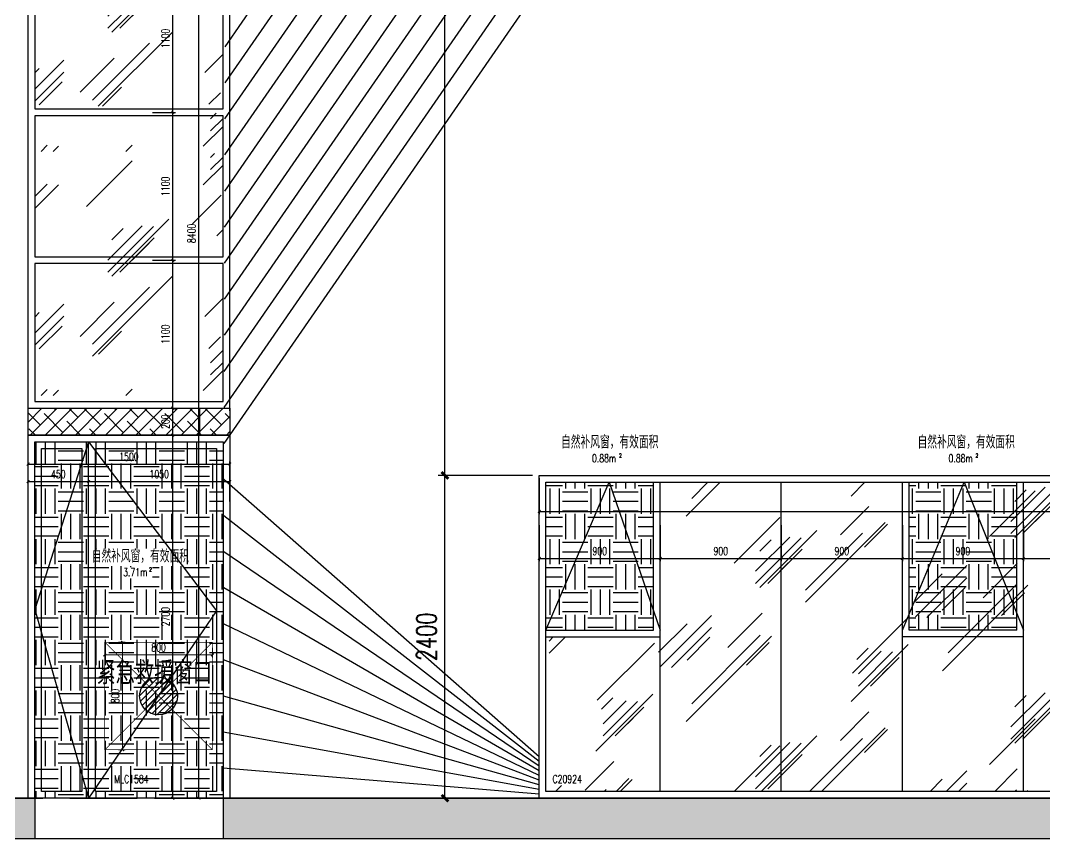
# Model space of a CAD drawing. Extents: x -4210259 to 293730, y -7499 to 868879.
# Drawn here: x -186656 to -179042, y 516937 to 523021 of the extents above; entities that cross this region are included whole.
import ezdxf

# ---------------------------------------------------------------- set-up
doc = ezdxf.new("R2010")
doc.units = 0
doc.header["$LTSCALE"] = 1000
doc.header["$MEASUREMENT"] = 0
for name, pattern in [('__DASH', [0.35, 0.25, -0.1]), ('DASH', [0.35, 0.25, -0.1]), ('DOTE', [2.4200000000000004, 2, -0.2, 0.02, -0.2])]:
    doc.linetypes.add(name, pattern=pattern)
doc.layers.get('Defpoints').update_dxf_attribs({"color": 210})
for name, color, linetype in [('A-AXIS-DOTE', 14, 'DOTE'), ('A-AXIS-DP', 126, 'Continuous'), ('A-HATCH-2', 251, 'Continuous'), ('A-LIN-V', 9, 'Continuous'), ('A-WINDOW', 140, 'Continuous'), ('A-彩色打印层', 22, 'Continuous'), ('A-门窗表显示尺寸', 160, 'Continuous'), ('AS-WALL', 40, 'Continuous'), ('AXIS', 3, 'Continuous'), ('PUB_DIM', 3, 'Continuous'), ('SPACE', 7, 'Continuous'), ('SPACE_HATCH', 8, 'Continuous'), ('参考线', 8, 'Continuous')]:
    doc.layers.add(name, color=color, linetype=linetype)
doc.layers.add('A-WALL-HATCH', color=8, linetype='Continuous', lineweight=13)
doc.styles.add('_TCH_DIM_T3', font='SIMPLEX', dxfattribs={"width": 0.7058823529411765, "bigfont": 'GBCBIG'})
doc.styles.add('_TCH_SPACE', font='SIMPLEX', dxfattribs={"height": 5, "bigfont": 'GBCBIG'})
doc.styles.add('A-DIM_T3', font='SIMPLEX', dxfattribs={"width": 0.7058823529411765, "bigfont": 'GBCBIG'})
doc.styles.add('A-STANDARD', font='SIMPLEX', dxfattribs={"bigfont": 'GBCBIG'})
doc.styles.add('STYLE1', font='')
doc.styles.get('STYLE1').set_extended_font_data('SimSun')
doc.dimstyles.new('_TCH_ARCH&&20', dxfattribs={"dimtxt": 59.5, "dimasz": 20, "dimexe": 20, "dimexo": 20, "dimgap": 25.25, "dimtad": 1, "dimdec": 0, "dimzin": 0, "dimdsep": 46, "dimtxsty": '_TCH_DIM_T3', "dimblk": 'ARCHTICK', "dimcen": 0.09, "dimclrt": 7, "dimazin": 2, "dimtfac": 1, "dimtdec": 0, "dimtix": 1, "dimtmove": 2, "dimatfit": 3, "dimfxl": 0, "dimtolj": 1, "dimtzin": 0, "dimarcsym": 0})
doc.dimstyles.new('_TCH_ARCH&&50', dxfattribs={"dimtxt": 148.75, "dimasz": 50, "dimexe": 50, "dimexo": 50, "dimgap": 63.12500000000001, "dimtad": 1, "dimdec": 0, "dimzin": 0, "dimdsep": 46, "dimtxsty": '_TCH_DIM_T3', "dimblk": 'ARCHTICK', "dimcen": 0.09, "dimclrt": 7, "dimazin": 2, "dimtfac": 1, "dimtdec": 0, "dimtix": 1, "dimtmove": 2, "dimatfit": 3, "dimfxl": 0, "dimtolj": 1, "dimtzin": 0, "dimarcsym": 0})
doc.dimstyles.new('A-DIM&&20', dxfattribs={"dimtxt": 59.5, "dimasz": 20, "dimexe": 20, "dimexo": 20, "dimgap": 25.25, "dimtad": 1, "dimdec": 0, "dimzin": 0, "dimdsep": 46, "dimtxsty": 'A-DIM_T3', "dimblk": 'ARCHTICK', "dimcen": 0.09, "dimclrt": 7, "dimazin": 2, "dimtfac": 1, "dimtdec": 0, "dimtix": 1, "dimtmove": 2, "dimatfit": 3, "dimfxl": 0, "dimtolj": 1, "dimtzin": 0, "dimarcsym": 0})
pattern_1 = [(0, (0, 0), (187.5, 187.5), [187.5, -187.5]), (0, (0, 70.3125), (187.5, 187.5), [187.5, -187.5]), (0, (0, 140.625), (187.5, 187.5), [187.5, -187.5]), (90, (23.4375, 164.0625), (-187.5, 187.5), [187.5, -187.5]), (90, (93.75, 164.0625), (-187.5, 187.5), [187.5, -187.5]), (90, (164.0625, 164.0625), (-187.5, 187.5), [187.5, -187.5])]

# ---------------------------------------------------------------- blocks, each defined once
blk = doc.blocks.new('_ArchTick')
at = {"color": 0, "linetype": 'ByBlock', "const_width": 0.4}
blk.add_lwpolyline([(-0.5, -0.5), (0.5, 0.5)], dxfattribs=at)
blk = doc.blocks.new('*D1228')
at = {"layer": 'A-门窗表显示尺寸', "color": 0, "lineweight": -2}
for p, q in [((-1802664.319735164, 520137.4520265377), (-1802494.319735164, 520137.4520265377)), ((-1802514.319735164, 519937.4520265377), (-1802514.319735164, 520137.4520265377)), ((-1802664.319735164, 519937.4520265377), (-1802494.319735164, 519937.4520265377))]:
    blk.add_line(p, q, dxfattribs=at)
at = {"layer": 'Defpoints', "color": 0}
for p in [(-1802684.319735164, 520137.4520265377), (-1802514.319735164, 520137.4520265377), (-1802684.319735164, 519937.4520265377)]:
    blk.add_point(p, dxfattribs=at)
at = {"layer": 'A-门窗表显示尺寸', "color": 0, "lineweight": -2, "xscale": 20, "yscale": 20, "zscale": 20}
for p, rotation in [((-1802514.319735164, 520137.4520265377), 90), ((-1802514.319735164, 519937.4520265377), 270)]:
    blk.add_blockref('_ArchTick', p, dxfattribs=dict(at, rotation=rotation))
at = {"layer": 'A-门窗表显示尺寸', "color": 7, "insert": (-1802569.319735163, 520037.4520265381), "char_height": 59.5, "attachment_point": 5, "rotation": 90, "style": '_TCH_DIM_T3'}
blk.add_mtext('\\A1;200', dxfattribs=at)
blk = doc.blocks.new('*D1229')
at = {"layer": 'A-门窗表显示尺寸', "color": 0, "lineweight": -2}
for p, q in [((-1802664.319735164, 521237.4520265376), (-1802494.319735164, 521237.4520265376)), ((-1802514.319735164, 520137.4520265377), (-1802514.319735164, 521237.4520265376)), ((-1802664.319735164, 520137.4520265377), (-1802494.319735164, 520137.4520265377))]:
    blk.add_line(p, q, dxfattribs=at)
at = {"layer": 'Defpoints', "color": 0}
for p in [(-1802684.319735164, 521237.4520265376), (-1802514.319735164, 521237.4520265376), (-1802684.319735164, 520137.4520265377)]:
    blk.add_point(p, dxfattribs=at)
at = {"layer": 'A-门窗表显示尺寸', "color": 0, "lineweight": -2, "xscale": 20, "yscale": 20, "zscale": 20}
for p, rotation in [((-1802514.319735164, 521237.4520265376), 90), ((-1802514.319735164, 520137.4520265377), 270)]:
    blk.add_blockref('_ArchTick', p, dxfattribs=dict(at, rotation=rotation))
at = {"layer": 'A-门窗表显示尺寸', "color": 7, "insert": (-1802569.319735163, 520687.4520265381), "char_height": 59.5, "attachment_point": 5, "rotation": 90, "style": '_TCH_DIM_T3'}
blk.add_mtext('\\A1;1100', dxfattribs=at)
blk = doc.blocks.new('*D1230')
at = {"layer": 'A-门窗表显示尺寸', "color": 0, "lineweight": -2}
for p, q in [((-1802664.319735164, 522337.4520265376), (-1802494.319735164, 522337.4520265376)), ((-1802514.319735164, 521237.4520265376), (-1802514.319735164, 522337.4520265376)), ((-1802664.319735164, 521237.4520265376), (-1802494.319735164, 521237.4520265376))]:
    blk.add_line(p, q, dxfattribs=at)
at = {"layer": 'Defpoints', "color": 0}
for p in [(-1802684.319735164, 522337.4520265376), (-1802514.319735164, 522337.4520265376), (-1802684.319735164, 521237.4520265376)]:
    blk.add_point(p, dxfattribs=at)
at = {"layer": 'A-门窗表显示尺寸', "color": 0, "lineweight": -2, "xscale": 20, "yscale": 20, "zscale": 20}
for p, rotation in [((-1802514.319735164, 522337.4520265376), 90), ((-1802514.319735164, 521237.4520265376), 270)]:
    blk.add_blockref('_ArchTick', p, dxfattribs=dict(at, rotation=rotation))
at = {"layer": 'A-门窗表显示尺寸', "color": 7, "insert": (-1802569.319735163, 521787.452026538), "char_height": 59.5, "attachment_point": 5, "rotation": 90, "style": '_TCH_DIM_T3'}
blk.add_mtext('\\A1;1100', dxfattribs=at)
blk = doc.blocks.new('*D1231')
at = {"layer": 'A-门窗表显示尺寸', "color": 0, "lineweight": -2}
for p, q in [((-1802664.319735164, 523437.4520265376), (-1802494.319735164, 523437.4520265376)), ((-1802514.319735164, 522337.4520265376), (-1802514.319735164, 523437.4520265376)), ((-1802664.319735164, 522337.4520265376), (-1802494.319735164, 522337.4520265376))]:
    blk.add_line(p, q, dxfattribs=at)
at = {"layer": 'Defpoints', "color": 0}
for p in [(-1802684.319735164, 523437.4520265376), (-1802514.319735164, 523437.4520265376), (-1802684.319735164, 522337.4520265376)]:
    blk.add_point(p, dxfattribs=at)
at = {"layer": 'A-门窗表显示尺寸', "color": 0, "lineweight": -2, "xscale": 20, "yscale": 20, "zscale": 20}
for p, rotation in [((-1802514.319735164, 523437.4520265376), 90), ((-1802514.319735164, 522337.4520265376), 270)]:
    blk.add_blockref('_ArchTick', p, dxfattribs=dict(at, rotation=rotation))
at = {"layer": 'A-门窗表显示尺寸', "color": 7, "insert": (-1802569.319735163, 522887.452026538), "char_height": 59.5, "attachment_point": 5, "rotation": 90, "style": '_TCH_DIM_T3'}
blk.add_mtext('\\A1;1100', dxfattribs=at)
blk = doc.blocks.new('*D1234')
at = {"layer": 'A-门窗表显示尺寸', "color": 0, "lineweight": -2}
for p, q in [((-1802644.319735164, 525637.4520265376), (-1802300.000000076, 525637.4520265376)), ((-1802320.000000076, 517237.4520265394), (-1802320.000000076, 525637.4520265376)), ((-1802644.319735164, 517237.4520265394), (-1802300.000000076, 517237.4520265394))]:
    blk.add_line(p, q, dxfattribs=at)
at = {"layer": 'Defpoints', "color": 0}
for p in [(-1802664.319735164, 525637.4520265376), (-1802320.000000076, 525637.4520265376), (-1802664.319735164, 517237.4520265394)]:
    blk.add_point(p, dxfattribs=at)
at = {"layer": 'A-门窗表显示尺寸', "color": 0, "lineweight": -2, "xscale": 20, "yscale": 20, "zscale": 20}
for p, rotation in [((-1802320.000000076, 525637.4520265376), 90), ((-1802320.000000076, 517237.4520265394), 270)]:
    blk.add_blockref('_ArchTick', p, dxfattribs=dict(at, rotation=rotation))
at = {"layer": 'A-门窗表显示尺寸', "color": 7, "insert": (-1802375.000000076, 521437.4520265389), "char_height": 59.5, "attachment_point": 5, "rotation": 90, "style": '_TCH_DIM_T3'}
blk.add_mtext('\\A1;8400', dxfattribs=at)
blk = doc.blocks.new('*D1453')
at = {"layer": 'Defpoints', "color": 0}
for p in [(-1646821.070931956, 507410), (-1646021.070931957, 507410), (-1646021.070931957, 507336.7004206729)]:
    blk.add_point(p, dxfattribs=at)
at = {"layer": 'PUB_DIM', "color": 0, "lineweight": -2}
for p, q in [((-1646821.070931956, 507390), (-1646821.070931956, 507316.7004206729)), ((-1646021.070931957, 507390), (-1646021.070931957, 507316.7004206729)), ((-1646821.070931956, 507336.7004206729), (-1646021.070931957, 507336.7004206729))]:
    blk.add_line(p, q, dxfattribs=at)
at = {"layer": 'PUB_DIM', "color": 0, "lineweight": -2, "xscale": 20, "yscale": 20, "zscale": 20, "rotation": 180}
blk.add_blockref('_ArchTick', (-1646821.070931956, 507336.7004206729), dxfattribs=at)
at = {"layer": 'PUB_DIM', "color": 0, "lineweight": -2, "xscale": 20, "yscale": 20, "zscale": 20}
blk.add_blockref('_ArchTick', (-1646021.070931957, 507336.7004206729), dxfattribs=at)
at = {"layer": 'PUB_DIM', "color": 7, "insert": (-1646421.070931957, 507391.7004206729), "char_height": 59.5, "attachment_point": 5, "style": '_TCH_DIM_T3'}
blk.add_mtext('\\A1;800', dxfattribs=at)
blk = doc.blocks.new('*D1454')
at = {"layer": 'Defpoints', "color": 0}
for p in [(-1646739.854972556, 507431.0709319565), (-1646688.444212607, 507431.0709319565), (-1646739.854972556, 506631.0709319569)]:
    blk.add_point(p, dxfattribs=at)
at = {"layer": 'PUB_DIM', "color": 0, "lineweight": -2}
for p, q in [((-1646719.854972556, 507431.0709319565), (-1646668.444212607, 507431.0709319565)), ((-1646688.444212607, 506631.0709319569), (-1646688.444212607, 507431.0709319565)), ((-1646719.854972556, 506631.0709319569), (-1646668.444212607, 506631.0709319569))]:
    blk.add_line(p, q, dxfattribs=at)
at = {"layer": 'PUB_DIM', "color": 0, "lineweight": -2, "xscale": 20, "yscale": 20, "zscale": 20}
for p, rotation in [((-1646688.444212607, 507431.0709319565), 90), ((-1646688.444212607, 506631.0709319569), 270)]:
    blk.add_blockref('_ArchTick', p, dxfattribs=dict(at, rotation=rotation))
at = {"layer": 'PUB_DIM', "color": 7, "insert": (-1646743.444212607, 507031.070931957), "char_height": 59.5, "attachment_point": 5, "rotation": 90, "style": '_TCH_DIM_T3'}
blk.add_mtext('\\A1;800', dxfattribs=at)
blk = doc.blocks.new('*D1224')
at = {"layer": 'A-门窗表显示尺寸', "color": 0, "lineweight": -2}
for p, q in [((-1821600.399681433, 519937.4520265376), (-1821444.319745147, 519937.4520265376)), ((-1821464.319745147, 517237.4520265393), (-1821464.319745147, 519937.4520265376)), ((-1821600.399681433, 517237.4520265393), (-1821444.319745147, 517237.4520265393))]:
    blk.add_line(p, q, dxfattribs=at)
at = {"layer": 'Defpoints', "color": 0}
for p in [(-1821620.399681433, 519937.4520265376), (-1821464.319745147, 519937.4520265376), (-1821620.399681433, 517237.4520265393)]:
    blk.add_point(p, dxfattribs=at)
at = {"layer": 'A-门窗表显示尺寸', "color": 0, "lineweight": -2, "xscale": 20, "yscale": 20, "zscale": 20}
for p, rotation in [((-1821464.319745147, 519937.4520265376), 90), ((-1821464.319745147, 517237.4520265393), 270)]:
    blk.add_blockref('_ArchTick', p, dxfattribs=dict(at, rotation=rotation))
at = {"layer": 'A-门窗表显示尺寸', "color": 7, "insert": (-1821519.319745146, 518587.4520265389), "char_height": 59.5, "attachment_point": 5, "rotation": 90, "style": 'A-DIM_T3'}
blk.add_mtext('\\A1;2700', dxfattribs=at)
blk = doc.blocks.new('*D1225')
at = {"layer": 'A-门窗表显示尺寸', "color": 0, "lineweight": -2}
for p, q in [((-1822540.399661427, 519442.5479734627), (-1822540.399661427, 519612.0383787705)), ((-1822090.399681424, 519442.5479734627), (-1822090.399681424, 519612.0383787705)), ((-1822540.399661427, 519592.0383787705), (-1822090.399681424, 519592.0383787705))]:
    blk.add_line(p, q, dxfattribs=at)
at = {"layer": 'Defpoints', "color": 0}
for p in [(-1822090.399681424, 519592.0383787705), (-1822540.399661427, 519422.5479734627), (-1822090.399681424, 519422.5479734627)]:
    blk.add_point(p, dxfattribs=at)
at = {"layer": 'A-门窗表显示尺寸', "color": 0, "lineweight": -2, "xscale": 20, "yscale": 20, "zscale": 20, "rotation": 180}
blk.add_blockref('_ArchTick', (-1822540.399661427, 519592.0383787705), dxfattribs=at)
at = {"layer": 'A-门窗表显示尺寸', "color": 0, "lineweight": -2, "xscale": 20, "yscale": 20, "zscale": 20}
blk.add_blockref('_ArchTick', (-1822090.399681424, 519592.0383787705), dxfattribs=at)
at = {"layer": 'A-门窗表显示尺寸', "color": 7, "insert": (-1822315.399671426, 519647.0383787705), "char_height": 59.5, "attachment_point": 5, "style": 'A-DIM_T3'}
blk.add_mtext('\\A1;450', dxfattribs=at)
blk = doc.blocks.new('*D1226')
at = {"layer": 'A-门窗表显示尺寸', "color": 0, "lineweight": -2}
for p, q in [((-1822090.399681424, 519442.5479734627), (-1822090.399681424, 519612.0383787705)), ((-1821040.39968142, 519442.5479734626), (-1821040.39968142, 519612.0383787705)), ((-1822090.399681424, 519592.0383787705), (-1821040.39968142, 519592.0383787705))]:
    blk.add_line(p, q, dxfattribs=at)
at = {"layer": 'Defpoints', "color": 0}
for p in [(-1821040.39968142, 519592.0383787705), (-1822090.399681424, 519422.5479734627), (-1821040.39968142, 519422.5479734626)]:
    blk.add_point(p, dxfattribs=at)
at = {"layer": 'A-门窗表显示尺寸', "color": 0, "lineweight": -2, "xscale": 20, "yscale": 20, "zscale": 20, "rotation": 180}
blk.add_blockref('_ArchTick', (-1822090.399681424, 519592.0383787705), dxfattribs=at)
at = {"layer": 'A-门窗表显示尺寸', "color": 0, "lineweight": -2, "xscale": 20, "yscale": 20, "zscale": 20}
blk.add_blockref('_ArchTick', (-1821040.39968142, 519592.0383787705), dxfattribs=at)
at = {"layer": 'A-门窗表显示尺寸', "color": 7, "insert": (-1821565.399681422, 519647.0383787705), "char_height": 59.5, "attachment_point": 5, "style": 'A-DIM_T3'}
blk.add_mtext('\\A1;1050', dxfattribs=at)
blk = doc.blocks.new('*D1227')
at = {"layer": 'A-门窗表显示尺寸', "color": 0, "lineweight": -2}
for p, q in [((-1822540.399661427, 519572.5479734627), (-1822540.399661427, 519742.0383787705)), ((-1822540.399661427, 519722.0383787705), (-1821040.39968142, 519722.0383787705)), ((-1821040.39968142, 519572.5479734626), (-1821040.39968142, 519742.0383787705))]:
    blk.add_line(p, q, dxfattribs=at)
at = {"layer": 'Defpoints', "color": 0}
for p in [(-1821040.39968142, 519722.0383787705), (-1822540.399661427, 519552.5479734627), (-1821040.39968142, 519552.5479734626)]:
    blk.add_point(p, dxfattribs=at)
at = {"layer": 'A-门窗表显示尺寸', "color": 0, "lineweight": -2, "xscale": 20, "yscale": 20, "zscale": 20, "rotation": 180}
blk.add_blockref('_ArchTick', (-1822540.399661427, 519722.0383787705), dxfattribs=at)
at = {"layer": 'A-门窗表显示尺寸', "color": 0, "lineweight": -2, "xscale": 20, "yscale": 20, "zscale": 20}
blk.add_blockref('_ArchTick', (-1821040.39968142, 519722.0383787705), dxfattribs=at)
at = {"layer": 'A-门窗表显示尺寸', "color": 7, "insert": (-1821790.399671423, 519777.0383787705), "char_height": 59.5, "attachment_point": 5, "style": 'A-DIM_T3'}
blk.add_mtext('\\A1;1500', dxfattribs=at)
blk = doc.blocks.new('*D1271')
at = {"layer": 'A-门窗表显示尺寸', "color": 0, "lineweight": -2}
for p, q in [((161899.3323832995, 519617.4520265404), (161899.3323832995, 519350.0000000253)), ((182799.3323832988, 519617.4520265404), (182799.3323832988, 519350.0000000253)), ((161899.3323832995, 519370.0000000253), (182799.3323832988, 519370.0000000253))]:
    blk.add_line(p, q, dxfattribs=at)
at = {"layer": 'Defpoints', "color": 0}
for p in [(161899.3323832995, 519637.4520265404), (182799.3323832988, 519637.4520265404), (182799.3323832988, 519370.0000000253)]:
    blk.add_point(p, dxfattribs=at)
at = {"layer": 'A-门窗表显示尺寸', "color": 0, "lineweight": -2, "xscale": 20, "yscale": 20, "zscale": 20, "rotation": 180}
blk.add_blockref('_ArchTick', (161899.3323832995, 519370.0000000253), dxfattribs=at)
at = {"layer": 'A-门窗表显示尺寸', "color": 0, "lineweight": -2, "xscale": 20, "yscale": 20, "zscale": 20}
blk.add_blockref('_ArchTick', (182799.3323832988, 519370.0000000253), dxfattribs=at)
at = {"layer": 'A-门窗表显示尺寸', "color": 7, "insert": (172349.3323832991, 519425.0000000253), "char_height": 59.5, "attachment_point": 5, "style": 'A-DIM_T3'}
blk.add_mtext('\\A1;20900', dxfattribs=at)
blk = doc.blocks.new('*D1292')
at = {"layer": 'A-门窗表显示尺寸', "color": 0, "lineweight": -2}
for p, q in [((165499.3323833386, 519267.4520265404), (165499.3323833386, 519000.0000000253)), ((166399.3323833386, 519267.4520265404), (166399.3323833386, 519000.0000000253)), ((165499.3323833386, 519020.0000000253), (166399.3323833386, 519020.0000000253))]:
    blk.add_line(p, q, dxfattribs=at)
at = {"layer": 'Defpoints', "color": 0}
for p in [(165499.3323833386, 519287.4520265404), (166399.3323833386, 519287.4520265404), (166399.3323833386, 519020.0000000253)]:
    blk.add_point(p, dxfattribs=at)
at = {"layer": 'A-门窗表显示尺寸', "color": 0, "lineweight": -2, "xscale": 20, "yscale": 20, "zscale": 20, "rotation": 180}
blk.add_blockref('_ArchTick', (165499.3323833386, 519020.0000000253), dxfattribs=at)
at = {"layer": 'A-门窗表显示尺寸', "color": 0, "lineweight": -2, "xscale": 20, "yscale": 20, "zscale": 20}
blk.add_blockref('_ArchTick', (166399.3323833386, 519020.0000000253), dxfattribs=at)
at = {"layer": 'A-门窗表显示尺寸', "color": 7, "insert": (165949.3323833386, 519075.0000000253), "char_height": 59.5, "attachment_point": 5, "style": 'A-DIM_T3'}
blk.add_mtext('\\A1;900', dxfattribs=at)
blk = doc.blocks.new('*D1293')
at = {"layer": 'A-门窗表显示尺寸', "color": 0, "lineweight": -2}
for p, q in [((164599.3323833386, 519267.4520265404), (164599.3323833386, 519000.0000000253)), ((165499.3323833386, 519267.4520265404), (165499.3323833386, 519000.0000000253)), ((164599.3323833386, 519020.0000000253), (165499.3323833386, 519020.0000000253))]:
    blk.add_line(p, q, dxfattribs=at)
at = {"layer": 'Defpoints', "color": 0}
for p in [(164599.3323833386, 519287.4520265404), (165499.3323833386, 519287.4520265404), (165499.3323833386, 519020.0000000253)]:
    blk.add_point(p, dxfattribs=at)
at = {"layer": 'A-门窗表显示尺寸', "color": 0, "lineweight": -2, "xscale": 20, "yscale": 20, "zscale": 20, "rotation": 180}
blk.add_blockref('_ArchTick', (164599.3323833386, 519020.0000000253), dxfattribs=at)
at = {"layer": 'A-门窗表显示尺寸', "color": 0, "lineweight": -2, "xscale": 20, "yscale": 20, "zscale": 20}
blk.add_blockref('_ArchTick', (165499.3323833386, 519020.0000000253), dxfattribs=at)
at = {"layer": 'A-门窗表显示尺寸', "color": 7, "insert": (165049.3323833386, 519075.0000000253), "char_height": 59.5, "attachment_point": 5, "style": 'A-DIM_T3'}
blk.add_mtext('\\A1;900', dxfattribs=at)
blk = doc.blocks.new('*D1294')
at = {"layer": 'A-门窗表显示尺寸', "color": 0, "lineweight": -2}
for p, q in [((163699.3323833386, 519267.4520265404), (163699.3323833386, 519000.0000000253)), ((164599.3323833386, 519267.4520265404), (164599.3323833386, 519000.0000000253)), ((163699.3323833386, 519020.0000000253), (164599.3323833386, 519020.0000000253))]:
    blk.add_line(p, q, dxfattribs=at)
at = {"layer": 'Defpoints', "color": 0}
for p in [(163699.3323833386, 519287.4520265404), (164599.3323833386, 519287.4520265404), (164599.3323833386, 519020.0000000253)]:
    blk.add_point(p, dxfattribs=at)
at = {"layer": 'A-门窗表显示尺寸', "color": 0, "lineweight": -2, "xscale": 20, "yscale": 20, "zscale": 20, "rotation": 180}
blk.add_blockref('_ArchTick', (163699.3323833386, 519020.0000000253), dxfattribs=at)
at = {"layer": 'A-门窗表显示尺寸', "color": 0, "lineweight": -2, "xscale": 20, "yscale": 20, "zscale": 20}
blk.add_blockref('_ArchTick', (164599.3323833386, 519020.0000000253), dxfattribs=at)
at = {"layer": 'A-门窗表显示尺寸', "color": 7, "insert": (164149.3323833386, 519075.0000000253), "char_height": 59.5, "attachment_point": 5, "style": 'A-DIM_T3'}
blk.add_mtext('\\A1;900', dxfattribs=at)
blk = doc.blocks.new('*D1295')
at = {"layer": 'A-门窗表显示尺寸', "color": 0, "lineweight": -2}
for p, q in [((162799.3323833386, 519267.4520265404), (162799.3323833386, 519000.0000000253)), ((163699.3323833386, 519267.4520265404), (163699.3323833386, 519000.0000000253)), ((162799.3323833386, 519020.0000000253), (163699.3323833386, 519020.0000000253))]:
    blk.add_line(p, q, dxfattribs=at)
at = {"layer": 'Defpoints', "color": 0}
for p in [(162799.3323833386, 519287.4520265404), (163699.3323833386, 519287.4520265404), (163699.3323833386, 519020.0000000253)]:
    blk.add_point(p, dxfattribs=at)
at = {"layer": 'A-门窗表显示尺寸', "color": 0, "lineweight": -2, "xscale": 20, "yscale": 20, "zscale": 20, "rotation": 180}
blk.add_blockref('_ArchTick', (162799.3323833386, 519020.0000000253), dxfattribs=at)
at = {"layer": 'A-门窗表显示尺寸', "color": 0, "lineweight": -2, "xscale": 20, "yscale": 20, "zscale": 20}
blk.add_blockref('_ArchTick', (163699.3323833386, 519020.0000000253), dxfattribs=at)
at = {"layer": 'A-门窗表显示尺寸', "color": 7, "insert": (163249.3323833386, 519075.0000000253), "char_height": 59.5, "attachment_point": 5, "style": 'A-DIM_T3'}
blk.add_mtext('\\A1;900', dxfattribs=at)
blk = doc.blocks.new('*D1296')
at = {"layer": 'A-门窗表显示尺寸', "color": 0, "lineweight": -2}
for p, q in [((161899.3323832992, 519267.4520265404), (161899.3323832992, 519000.0000000253)), ((162799.3323833386, 519267.4520265404), (162799.3323833386, 519000.0000000253)), ((161899.3323832992, 519020.0000000253), (162799.3323833386, 519020.0000000253))]:
    blk.add_line(p, q, dxfattribs=at)
at = {"layer": 'Defpoints', "color": 0}
for p in [(161899.3323832992, 519287.4520265404), (162799.3323833386, 519287.4520265404), (162799.3323833386, 519020.0000000253)]:
    blk.add_point(p, dxfattribs=at)
at = {"layer": 'A-门窗表显示尺寸', "color": 0, "lineweight": -2, "xscale": 20, "yscale": 20, "zscale": 20, "rotation": 180}
blk.add_blockref('_ArchTick', (161899.3323832992, 519020.0000000253), dxfattribs=at)
at = {"layer": 'A-门窗表显示尺寸', "color": 0, "lineweight": -2, "xscale": 20, "yscale": 20, "zscale": 20}
blk.add_blockref('_ArchTick', (162799.3323833386, 519020.0000000253), dxfattribs=at)
at = {"layer": 'A-门窗表显示尺寸', "color": 7, "insert": (162349.3323833189, 519075.0000000253), "char_height": 59.5, "attachment_point": 5, "style": 'A-DIM_T3'}
blk.add_mtext('\\A1;900', dxfattribs=at)
blk = doc.blocks.new('*D164')
at = {"layer": 'A-AXIS-DP', "color": 0, "lineweight": -2}
for p, q in [((-182849.3323832704, 519637.452026556), (-183549.9999999756, 519637.452026556)), ((-183499.9999999756, 517237.452026556), (-183499.9999999756, 519637.452026556)), ((-182849.3323832704, 517237.452026556), (-183549.9999999756, 517237.452026556))]:
    blk.add_line(p, q, dxfattribs=at)
at = {"layer": 'Defpoints', "color": 0}
for p in [(-183499.9999999756, 519637.452026556), (-182799.3323832704, 519637.452026556), (-182799.3323832704, 517237.452026556)]:
    blk.add_point(p, dxfattribs=at)
at = {"layer": 'A-AXIS-DP', "color": 0, "lineweight": -2, "xscale": 50, "yscale": 50, "zscale": 50}
for p, rotation in [((-183499.9999999756, 519637.452026556), 90), ((-183499.9999999756, 517237.452026556), 270)]:
    blk.add_blockref('_ArchTick', p, dxfattribs=dict(at, rotation=rotation))
at = {"layer": 'A-AXIS-DP', "color": 7, "insert": (-183637.4999999754, 518437.452026556), "char_height": 148.75, "attachment_point": 5, "rotation": 90, "style": '_TCH_DIM_T3'}
blk.add_mtext('\\A1;2400', dxfattribs=at)
blk = doc.blocks.new('*D165')
at = {"layer": 'A-AXIS-DP', "color": 0, "lineweight": -2}
for p, q in [((-182849.3323832704, 527787.4520265645), (-183549.9999999756, 527787.4520265645)), ((-183499.9999999756, 519637.452026556), (-183499.9999999756, 527787.4520265645)), ((-182849.3323832704, 519637.452026556), (-183549.9999999756, 519637.452026556))]:
    blk.add_line(p, q, dxfattribs=at)
at = {"layer": 'Defpoints', "color": 0}
for p in [(-183499.9999999756, 527787.4520265645), (-182799.3323832704, 527787.4520265645), (-182799.3323832704, 519637.452026556)]:
    blk.add_point(p, dxfattribs=at)
at = {"layer": 'A-AXIS-DP', "color": 0, "lineweight": -2, "xscale": 50, "yscale": 50, "zscale": 50}
for p, rotation in [((-183499.9999999756, 527787.4520265645), 90), ((-183499.9999999756, 519637.452026556), 270)]:
    blk.add_blockref('_ArchTick', p, dxfattribs=dict(at, rotation=rotation))
at = {"layer": 'A-AXIS-DP', "color": 7, "insert": (-183637.4999999754, 523712.4520265602), "char_height": 148.75, "attachment_point": 5, "rotation": 90, "style": '_TCH_DIM_T3'}
blk.add_mtext('\\A1;8150', dxfattribs=at)
blk = doc.blocks.new('C1454')
at = {"layer": 'A-HATCH-2'}
h = blk.add_hatch(dxfattribs=at)
h.set_pattern_fill('ANSI38', color=256, scale=50)
h.set_pattern_definition([(45, (0, 0), (-56.12660075668221, 56.12660075668221), []), (135, (0, 0), (-168.3798022700466, 56.12660075668222), [198.4375, -119.0625])])
h.paths.add_polyline_path([(-1803590.3996815, 520137.4520265375), (-1802090.399681419, 520137.4520265375), (-1802090.399681419, 519937.4520265375), (-1803590.3996815, 519937.4520265375)])
at = {"layer": 'A-WALL-HATCH'}
h = blk.add_hatch(dxfattribs=at)
h.set_pattern_fill('玻璃2', color=256, scale=100)
h.set_pattern_definition([(45, (2950370.000000008, -1779.999999974738), (0, 1527.350647362943), [600, -360, 600, -360, 240, -523.28157]), (45, (2950340.000000008, -1749.999999974738), (0, 1527.350647362943), [480, -600, 360, -360, 420, -463.28157]), (45, (2950340.000000008, -1659.999999974738), (0, 1527.350647362943), [360, -720, 240, -360, 540, -463.28157]), (45, (2950430.000000008, -1749.999999974738), (0, 1527.350647362943), [360, -720, 300, -1303.2815]), (45, (2950520.000000008, -1659.999999974738), (0, 1527.350647362943), [180, -900, 120, -1483.2815]), (45, (2950370.000000008, -1509.999999974738), (0, 1527.350647362943), [120, -900, 120, -480, 300, -763.28157]), (45, (2950910.000000008, -1599.999999974738), (0, 1527.350647362943), [600, -900, 720, -475.28157]), (45, (2950910.000000008, -1689.999999974738), (0, 1527.350647362943), [840, -600, 900, -355.28157]), (45, (2951060.000000008, -1569.999999974738), (0, -1697.056274847714), [600, -840, 480, -763.28157]), (45, (2950970.000000008, -1389.999999974738), (0, 1527.350647362943), [300, -1200, 360, -823.28157]), (45, (2951150.000000008, -1479.999999974738), (0, 1527.350647362943), [240, -1200, 240, -1003.2815])])
h.paths.add_polyline_path([(-1802140.399681419, 522332.4520265374), (-1803540.399681425, 522332.4520265374), (-1803540.399681425, 522047.4520265374), (-1802140.399681419, 522047.4520265374)])
h.paths.add_polyline_path([(-1803540.399681425, 522382.4520265374), (-1802140.399681419, 522382.4520265374), (-1802140.399681419, 523847.4520265374), (-1803540.399681425, 523847.4520265374)])
h = blk.add_hatch(dxfattribs=at)
h.set_pattern_fill('玻璃2', color=256, scale=100)
h.set_pattern_definition([(45, (2950370.000000008, -3594.999999974738), (0, 1527.350647362943), [600, -360, 600, -360, 240, -523.28157]), (45, (2950340.000000008, -3564.999999974738), (0, 1527.350647362943), [480, -600, 360, -360, 420, -463.28157]), (45, (2950340.000000008, -3474.999999974738), (0, 1527.350647362943), [360, -720, 240, -360, 540, -463.28157]), (45, (2950430.000000008, -3564.999999974738), (0, 1527.350647362943), [360, -720, 300, -1303.2815]), (45, (2950520.000000008, -3474.999999974738), (0, 1527.350647362943), [180, -900, 120, -1483.2815]), (45, (2950370.000000008, -3324.999999974738), (0, 1527.350647362943), [120, -900, 120, -480, 300, -763.28157]), (45, (2950910.000000008, -3414.999999974738), (0, 1527.350647362943), [600, -900, 720, -475.28157]), (45, (2950910.000000008, -3504.999999974738), (0, 1527.350647362943), [840, -600, 900, -355.28157]), (45, (2951060.000000008, -3384.999999974738), (0, -1697.056274847714), [600, -840, 480, -763.28157]), (45, (2950970.000000008, -3204.999999974738), (0, 1527.350647362943), [300, -1200, 360, -823.28157]), (45, (2951150.000000008, -3294.999999974738), (0, 1527.350647362943), [240, -1200, 240, -1003.2815])])
h.paths.add_polyline_path([(-1803540.399681425, 520232.4520265374), (-1802140.399681419, 520232.4520265374), (-1802140.399681419, 522032.4520265374), (-1803540.399681425, 522032.4520265374)])
at = {"layer": 'A-LIN-V'}
blk.add_line((-1803590.3996815, 520137.4520265375), (-1802190.399681494, 520137.4520265375), dxfattribs=at)
at = {"layer": 'A-WALL-HATCH'}
blk.add_line((-1802314.319735163, 519937.4520265375), (-1802314.319735163, 520137.4520265375), dxfattribs=at)
at = {"layer": 'A-WINDOW'}
for p, q in [((-1803590.399681424, 520117.4520265375), (-1803590.399681424, 525637.4520265374)), ((-1802090.399681419, 520117.4520265375), (-1802090.399681419, 525637.4520265374)), ((-1803590.399681425, 520137.4520265375), (-1802090.399681419, 520137.4520265375))]:
    blk.add_line(p, q, dxfattribs=at)
for points in [[(-1803540.399681014, 522362.4520265374), (-1802140.399681009, 522362.4520265374), (-1802140.399681009, 523412.4520265374), (-1803540.399681014, 523412.4520265374)], [(-1803540.399681015, 522312.4520265374), (-1803540.399681015, 521262.4520265374), (-1802140.399681009, 521262.4520265374), (-1802140.399681009, 522312.4520265374)], [(-1803540.399681425, 520187.4520265374), (-1802140.399681419, 520187.4520265374), (-1802140.399681009, 521212.4520265374), (-1803540.399681015, 521212.4520265374)], [(-1803590.3996815, 520137.4520265375), (-1802090.399681419, 520137.4520265375), (-1802090.399681419, 519937.4520265375), (-1803590.3996815, 519937.4520265375)]]:
    blk.add_lwpolyline(points, close=True, dxfattribs=at)
at = {"layer": 'A-门窗表显示尺寸'}
for p1, p2, distance, picture, middle in [((-1802664.319735163, 517237.4520265392), (-1802664.319735163, 525637.4520265374), -344.31973508698866, '*D1234', (-1802375.000000076, 521437.4520265389)), ((-1802684.319735163, 522337.4520265374), (-1802684.319735163, 523437.4520265374), -169.99999999883585, '*D1231', (-1802569.319735163, 522887.452026538)), ((-1802684.319735163, 521237.4520265374), (-1802684.319735163, 522337.4520265374), -169.99999999883585, '*D1230', (-1802569.319735163, 521787.452026538)), ((-1802684.319735163, 520137.4520265375), (-1802684.319735163, 521237.4520265374), -169.99999999883585, '*D1229', (-1802569.319735163, 520687.4520265381)), ((-1802684.319735163, 519937.4520265375), (-1802684.319735163, 520137.4520265375), -169.99999999883585, '*D1228', (-1802569.319735163, 520037.4520265381))]:
    dim = blk.add_aligned_dim(p1=p1, p2=p2, distance=distance, dimstyle='_TCH_ARCH&&20', dxfattribs=at)
    dim.commit()
    dim.dimension.update_dxf_attribs({"geometry": picture, "text_midpoint": middle})
blk = doc.blocks.new('w4243')
at = {"layer": 'A-彩色打印层'}
h = blk.add_hatch(dxfattribs=at)
h.set_pattern_fill('ANSI31', color=1, scale=20)
h.set_pattern_definition([(45, (-3059238.806172094, -1095315.761822656), (-22.45064030267288, 22.45064030267288), [])])
edge = h.paths.add_edge_path()
edge.add_arc((-1646421.070931956, 507031.0709319564), 140.6529179719911, 0, 360)
at = {"layer": 'A-彩色打印层', "linetype": 'DASH', "const_width": 5}
blk.add_lwpolyline([(-1646821.070931956, 507431.0709319563), (-1646021.070931956, 507431.0709319563), (-1646021.070931956, 506631.0709319565), (-1646821.070931956, 506631.0709319565)], close=True, dxfattribs=at)
for points in [[(-1646821.070931956, 507431.0709319563), (-1646021.070931956, 506631.0709319565)], [(-1646021.070931956, 507431.0709319563), (-1646821.070931956, 506631.0709319565)]]:
    blk.add_lwpolyline(points, dxfattribs=at)
at = {"layer": 'A-彩色打印层', "ltscale": 0.5}
blk.add_circle((-1646421.070931956, 507031.0709319564), 140.6529179719911, dxfattribs=at)
at = {"layer": 'AXIS', "linetype": 'Continuous', "style": 'STYLE1', "width": 0.7}
blk.add_text('紧急救援窗口', height=150, dxfattribs=at).set_placement((-1646882.74113286, 507134.0278850897))
at = {"layer": 'PUB_DIM'}
for p1, p2, distance, picture, middle in [((-1646821.070931956, 507410), (-1646021.070931957, 507410), -73.29957932711113, '*D1453', (-1646421.070931957, 507391.7004206729)), ((-1646739.854972555, 506631.0709319566), (-1646739.854972555, 507431.0709319563), -51.4107599479612, '*D1454', (-1646743.444212607, 507031.070931957))]:
    dim = blk.add_aligned_dim(p1=p1, p2=p2, distance=distance, dimstyle='_TCH_ARCH&&20', dxfattribs=at)
    dim.commit()
    dim.dimension.update_dxf_attribs({"geometry": picture, "text_midpoint": middle})
blk = doc.blocks.new('WM1328')
at = {"layer": 'SPACE_HATCH'}
h = blk.add_hatch(dxfattribs=at)
h.set_pattern_fill('土壤', color=1, scale=50, style=0)
h.set_pattern_definition(pattern_1)
h.paths.add_polyline_path([(-1821090.399681437, 517237.4520264968), (-1822490.399661413, 517237.4520264987), (-1822490.39966136, 519887.4520265342), (-1821090.399681457, 519887.4520265341)])
h.paths.add_polyline_path([(-1822080.633723973, 518964), (-1821376.165638866, 518964), (-1821376.165638866, 519094), (-1822080.633723973, 519094)])
h.paths.add_polyline_path([(-1821841.817181419, 518870.79), (-1821616.392181419, 518870.79), (-1821616.392181419, 518954.965), (-1821841.817181419, 518954.965)])
at = {"layer": 'A-WINDOW'}
for p, q in [((-1822540.399661427, 519937.4520265374), (-1821040.399681419, 519937.4520265374)), ((-1822540.399661427, 517237.4520265391), (-1822540.399661427, 519937.4520265374)), ((-1821040.399681419, 519937.4520265374), (-1821040.39968142, 517237.452026539)), ((-1822490.399661427, 517237.452026539), (-1822490.399661427, 519887.4520265374)), ((-1822490.399661427, 519887.4520265374), (-1822090.399681424, 519887.4520265373)), ((-1822090.399681424, 517237.452026539), (-1822090.399681424, 519887.4520265373)), ((-1822090.399681424, 519887.4520265374), (-1821090.39968142, 519887.4520265374)), ((-1821090.39968142, 519887.4520265374), (-1821090.39968142, 517237.452026539)), ((-1822440.399661427, 517287.4520265391), (-1822440.399661427, 519837.4520265374)), ((-1822440.399661427, 519837.4520265374), (-1822140.399681424, 519837.4520265374)), ((-1822140.399681424, 519837.4520265374), (-1822140.399681424, 517287.452026539)), ((-1822040, 517287.452026539), (-1822040, 519837.4520265374)), ((-1822040, 519837.4520265374), (-1821140.39968142, 519837.4520265374)), ((-1821140.39968142, 519837.4520265374), (-1821140.39968142, 517287.452026539)), ((-1822140.399681424, 517287.452026539), (-1822440.399661427, 517287.4520265391)), ((-1821140.39968142, 517287.452026539), (-1822040, 517287.452026539)), ((-1821040.39968142, 517237.452026539), (-1822540.399661427, 517237.4520265391))]:
    blk.add_line(p, q, dxfattribs=at)
for points in [[(-1822090.399681424, 519887.4520265376), (-1822490.399661427, 518640), (-1822090.399681424, 517237.452026539)], [(-1822090.399681424, 519887.4520265373), (-1821140.39968142, 518630.0000000001), (-1822090.399681424, 517237.452026539)]]:
    blk.add_lwpolyline(points, dxfattribs=at)
at = {"layer": 'A-WALL-HATCH'}
blk.add_blockref('w4243', (-175149.1652006172, 10966.3810945928), dxfattribs=at)
at = {"layer": 'A-门窗表显示尺寸', "color": 3, "style": 'A-STANDARD', "width": 0.7058823529411765}
blk.add_text('MLC1584', height=59.5, dxfattribs=at).set_placement((-1821899.999980003, 517350.0000000001))
at = {"layer": 'SPACE', "color": 1, "style": '_TCH_SPACE'}
blk.add_text('自然补风窗，有效面积', height=96.45390070921985, dxfattribs=at).set_placement((-1822067.633723973, 518990))
at = {"layer": 'SPACE', "color": 1, "style": '_TCH_SPACE', "width": 0.7058823529411765}
for s, height, p in [('3.71m', 59.5, (-1821833.399681419, 518887.625)), ('2', 29.75, (-1821641.399681419, 518922.625))]:
    blk.add_text(s, height=height, dxfattribs=at).set_placement(p)
at = {"layer": 'A-门窗表显示尺寸'}
for p1, p2, distance, picture, middle in [((-1821620.399681432, 517237.4520265391), (-1821620.399681432, 519937.4520265374), -156.07993628503755, '*D1224', (-1821519.319745146, 518587.4520265389)), ((-1822540.399661427, 519552.5479734627), (-1821040.39968142, 519552.5479734626), 169.49040530790808, '*D1227', (-1821790.399671423, 519777.0383787705)), ((-1822540.399661427, 519422.5479734627), (-1822090.399681424, 519422.5479734627), 169.49040530784987, '*D1225', (-1822315.399671426, 519647.0383787705)), ((-1822090.399681424, 519422.5479734627), (-1821040.39968142, 519422.5479734626), 169.49040530790808, '*D1226', (-1821565.399681422, 519647.0383787705))]:
    dim = blk.add_aligned_dim(p1=p1, p2=p2, distance=distance, dimstyle='A-DIM&&20', dxfattribs=at)
    dim.commit()
    dim.dimension.update_dxf_attribs({"geometry": picture, "text_midpoint": middle})
blk = doc.blocks.new('C21024-M')
at = {"layer": 'SPACE', "color": 1, "style": '_TCH_SPACE'}
for p in [(162061.6986611544, 519837.4520265352), (164712.4980203777, 519837.4520265521), (164712.4980203777, 519837.4520265521)]:
    blk.add_text('自然补风窗，有效面积', height=96.45390070921985, dxfattribs=at).set_placement(p)
at = {"layer": 'SPACE', "color": 1, "style": '_TCH_SPACE', "width": 0.7058823529411765}
for s, height, p in [('0.88m', 59.5, (162291.9327037076, 519735.0770265352)), ('2', 29.75, (162491.9327037076, 519770.0770265352)), ('0.88m', 59.5, (164942.7320629309, 519735.0770265521)), ('0.88m', 59.5, (164942.7320629309, 519735.0770265521)), ('2', 29.75, (165142.7320629309, 519770.0770265521)), ('2', 29.75, (165142.7320629309, 519770.0770265521))]:
    blk.add_text(s, height=height, dxfattribs=at).set_placement(p)
blk.add_wipeout([(161899.3323832997, 517237.4520265405), (182799.33238329875, 517237.4520265172), (182799.33238329878, 519637.4520265405), (161899.3323832997, 519637.4520265643)]).dxf.layer = '参考线'
at = {"layer": 'A-WALL-HATCH'}
h = blk.add_hatch(dxfattribs=at)
h.set_pattern_fill('玻璃2', color=256, scale=100, angle=180)
h.set_pattern_definition([(45, (1568211.067298129, 60.00000002532033), (0, 1527.350647362943), [600, -360, 600, -360, 240, -523.28157]), (45, (1568181.067298129, 90.00000002532033), (0, 1527.350647362943), [480, -600, 360, -360, 420, -463.28157]), (45, (1568181.067298129, 180.0000000253203), (0, 1527.350647362943), [360, -720, 240, -360, 540, -463.28157]), (45, (1568271.067298129, 90.00000002532033), (0, 1527.350647362943), [360, -720, 300, -1303.2815]), (45, (1568361.067298129, 180.0000000253203), (0, 1527.350647362943), [180, -900, 120, -1483.2815]), (45, (1568211.067298129, 330.0000000253203), (0, 1527.350647362943), [120, -900, 120, -480, 300, -763.28157]), (45, (1568751.067298129, 240.0000000253203), (0, 1527.350647362943), [600, -900, 720, -475.28157]), (45, (1568751.067298129, 150.0000000253203), (0, 1527.350647362943), [840, -600, 900, -355.28157]), (45, (1568901.067298129, 270.0000000253203), (0, -1697.056274847714), [600, -840, 480, -763.28157]), (45, (1568811.067298129, 450.0000000253203), (0, 1527.350647362943), [300, -1200, 360, -823.28157]), (45, (1568991.067298129, 360.0000000253203), (0, 1527.350647362943), [240, -1200, 240, -1003.2815])])
h.paths.add_polyline_path([(182749.3323833151, 517287.4520265208), (161949.3323833076, 517287.4520265306), (161949.3323832997, 518437.4520265355), (162849.3323832867, 518437.4520265642), (162849.3323832867, 519587.4520265404), (167449.3323833388, 519587.4520265404), (167449.3323833388, 518437.452026514), (168249.3323833388, 518437.4520265141), (168249.3323833388, 519587.4520265404), (171949.3323833388, 519587.4520265404), (171949.3323833388, 518437.4520265143), (172749.3323833388, 518437.4520265142), (172749.3323833388, 519587.4520265403), (176449.3323833388, 519587.4520265404), (176449.3323833388, 518437.4520265143), (177249.3323833388, 518437.4520265142), (177249.3323833388, 519587.4520265403), (181849.3323833118, 519587.4520265404), (181849.3323833118, 518437.4520265642), (182749.3323832988, 518437.4520265306)])
at = {"layer": 'SPACE_HATCH'}
h = blk.add_hatch(dxfattribs=at)
h.set_pattern_fill('土壤', color=1, scale=50, style=0)
h.set_pattern_definition(pattern_1)
h.paths.add_polyline_path([(161949.3323833621, 518487.4520264544), (162749.3323833176, 518487.4520267898), (162749.3323831689, 519587.4520265012), (161949.3323832233, 519587.4520265647)])
h = blk.add_hatch(dxfattribs=at)
h.set_pattern_fill('土壤', color=1, scale=50, style=0)
h.set_pattern_definition(pattern_1)
h.paths.add_polyline_path([(165449.3323832613, 518487.4520264065), (164649.3323832671, 518487.4520266579), (164649.3323834057, 519587.4520265325), (165449.3323833758, 519587.4520266025)])
h = blk.add_hatch(dxfattribs=at)
h.set_pattern_fill('土壤', color=1, scale=50, style=0)
h.set_pattern_definition(pattern_1)
h.paths.add_polyline_path([(165449.3323832613, 518487.4520264066), (164649.3323832671, 518487.452026658), (164649.3323834057, 519587.4520265326), (165449.3323833758, 519587.4520266025)])
at = {"layer": 'A-WINDOW'}
for p, q in [((162749.3323832867, 518487.4520265642), (162749.3323832867, 519587.4520265404)), ((162799.3323833388, 517287.4520265217), (162799.3323833388, 519587.4520265404)), ((163699.3323833388, 517287.4520265217), (163699.3323833388, 519587.4520265404)), ((164599.3323833388, 517287.4520265217), (164599.3323833388, 519587.4520265404)), ((164649.3323833388, 518487.4520265312), (164649.3323833388, 519587.4520265572)), ((165449.3323833388, 518487.4520265311), (165449.3323833388, 519587.4520265572)), ((165499.3323833388, 517287.4520265217), (165499.3323833388, 519587.4520265404)), ((161949.3323833132, 518487.4520265642), (162749.3323832867, 518487.4520265642)), ((165449.3323833388, 518487.4520265311), (164649.3323833388, 518487.4520265312)), ((161949.3323833132, 518437.4520265642), (162799.3323832864, 518437.4520265642)), ((165499.3323833388, 518437.4520265311), (164599.3323833388, 518437.4520265312))]:
    blk.add_line(p, q, dxfattribs=at)
for points in [[(182799.3323832988, 517237.4520265171), (161899.3323832997, 517237.4520265404), (161899.3323832997, 519637.4520265404), (182799.3323832988, 519637.4520265404)], [(182749.3323832988, 517287.4520265172), (161949.3323832997, 517287.4520265402), (161949.3323832997, 519587.4520265404), (182749.3323832988, 519587.4520265404)]]:
    blk.add_lwpolyline(points, close=True, dxfattribs=at)
for points in [[(161949.3323832997, 518487.4520265403), (162419.999990982, 519587.4520265404), (162799.3323833388, 518487.4520265141)], [(164599.3323833388, 518487.4520265142), (165059.999990982, 519587.4520265235), (165499.3323833388, 518487.4520265142)]]:
    blk.add_lwpolyline(points, dxfattribs=at)
at = {"layer": 'A-门窗表显示尺寸', "color": 3, "style": 'A-STANDARD', "width": 0.7058823529411765}
blk.add_text('C20924', height=59.5, dxfattribs=at).set_placement((161998.9327018592, 517350.0000000253))
at = {"layer": 'A-门窗表显示尺寸'}
for p1, p2, picture, middle in [((161899.3323832995, 519637.4520265404), (182799.3323832988, 519637.4520265404), '*D1271', (172349.3323832991, 519425.0000000253)), ((161899.3323832992, 519287.4520265404), (162799.3323833386, 519287.4520265404), '*D1296', (162349.3323833189, 519075.0000000253)), ((162799.3323833386, 519287.4520265404), (163699.3323833386, 519287.4520265404), '*D1295', (163249.3323833386, 519075.0000000253)), ((163699.3323833386, 519287.4520265404), (164599.3323833386, 519287.4520265404), '*D1294', (164149.3323833386, 519075.0000000253)), ((164599.3323833386, 519287.4520265404), (165499.3323833386, 519287.4520265404), '*D1293', (165049.3323833386, 519075.0000000253)), ((165499.3323833386, 519287.4520265404), (166399.3323833386, 519287.4520265404), '*D1292', (165949.3323833386, 519075.0000000253))]:
    dim = blk.add_aligned_dim(p1=p1, p2=p2, distance=-267.45202651509317, dimstyle='A-DIM&&20', dxfattribs=at)
    dim.commit()
    dim.dimension.update_dxf_attribs({"geometry": picture, "text_midpoint": middle})

msp = doc.modelspace()

# ---------------------------------------------------------------- hatches: boundary and pattern name
at = {"layer": 'A-HATCH-2'}
h = msp.add_hatch(dxfattribs=at)
h.set_pattern_fill('ANSI31', color=256, scale=150, angle=45)
h.set_pattern_definition([(90, (-40598682125.62118, -3384804562.000004), (-238.125, -1.848892746611746e-30), [])])
h.paths.add_polyline_path([(-185149.3324139323, 517237.4520265401), (-185149.3324139323, 517209.9999999999), (-185149.3324139323, 517237.4520265248), (-161910, 517237.4520265248), (-161899.3323832712, 517237.4520265249), (-182799.3323832984, 517237.4520265249), (-182799.3323832984, 519637.4520265403), (-161899.3323832712, 519637.4520265403), (-161899.3323832712, 517237.4520265288), (-158110, 517237.4520265209), (-158099.3324038633, 517237.452026539), (-159599.3324040344, 517237.4520265249), (-159699.3323832984, 535687.4520265248), (-185099.3324239153, 535695.0000000001)])

# ---------------------------------------------------------------- linework, layer by layer
at = {"layer": 'A-AXIS-DOTE', "linetype": '__DASH', "ltscale": 2}
msp.add_line((-252788.4381458776, 517237.4520265249), (-54309.8093255033, 517237.4520265248), dxfattribs=at)
at = {"layer": 'A-LIN-V'}
for p, q in [((-186549.3324139377, 517237.4520265249), (-186549.3324139377, 516937.4520265245)), ((-185149.3324139323, 517237.4520265249), (-185149.3324139323, 516937.4520265245))]:
    msp.add_line(p, q, dxfattribs=at)
at = {"layer": 'AS-WALL'}
msp.add_line((-252788.4381458776, 516937.4520265245), (-54309.8093255033, 516937.4520265246), dxfattribs=at)

# ---------------------------------------------------------------- block references
msp.add_blockref('WM1328', (1635941.067267487, 1.105945557355881e-09))
at = {"layer": 'A-LIN-V'}
msp.add_blockref('C1454', (1616991.067257504, 1.105945557355881e-09), dxfattribs=at)

# ---------------------------------------------------------------- next in the draw order: block references
msp.add_blockref('C21024-M', (-344698.6647665701, 5.820766091346741e-11), dxfattribs=at)

# ---------------------------------------------------------------- next in the draw order: hatches: boundary and pattern name
at = {"layer": 'A-HATCH-2'}
h = msp.add_hatch(dxfattribs=at)
h.set_pattern_fill('ANSI38', color=256, scale=150)
h.set_pattern_definition([(45, (0, 0), (-168.3798022700466, 168.3798022700466), []), (135, (0, 0), (-505.1394068101398, 168.3798022700467), [595.3125, -357.1875])])
h.paths.add_polyline_path([(-202256.4752404356, 516937.4520265246), (-246199.3323860153, 516937.4520265246), (-246199.3323860153, 517237.4520265249), (-202256.4752404356, 517237.4520265249)])
h.paths.add_polyline_path([(-200370.7609547208, 516937.4520265245), (-194299.3323833046, 516937.4520265245), (-194299.3323833046, 517237.4520265249), (-200370.7609547208, 517237.4520265249)])
h.paths.add_polyline_path([(-186549.3324139377, 517237.4520265402), (-189299.3323832916, 517237.4520265402), (-189299.3323832916, 516937.4520265245), (-186549.3324139377, 516937.4520265245)])
h.paths.add_polyline_path([(-140799.3323832669, 516937.4520265092), (-185149.3324139328, 516937.4520265092), (-185149.3324139328, 517237.4520265249), (-140799.3323832669, 517237.4520265249)])
h.paths.add_polyline_path([(-132549.3323942206, 517237.4520265402), (-134798.9327018685, 517237.4520265402), (-134798.9327018685, 516937.4520265093), (-132549.3323942206, 516937.4520265093)])
h.paths.add_polyline_path([(-105599.3323736887, 516937.4520265246), (-131149.3324142129, 516937.4520265246), (-131149.3324142129, 517237.4520265095), (-105599.3323736887, 517237.4520265095)])
h.paths.add_polyline_path([(-86299.33238330507, 516937.4520265246), (-105590, 516937.4520265246), (-105590, 517237.4520265248), (-86299.33238330507, 517237.4520265248)])
h.paths.add_polyline_path([(-78549.33241420961, 517237.4520265248), (-81299.33238329203, 517237.4520265248), (-81299.33238329203, 516937.4520265246), (-78549.33241420961, 516937.4520265246)])
h.paths.add_polyline_path([(-66490, 516937.4520265247), (-77149.33241420472, 516937.4520265247), (-77149.33241420472, 517237.4520265401), (-66490, 517237.4520265401)])

# ---------------------------------------------------------------- next in the draw order: linework, layer by layer
at = {"layer": 'A-LIN-V'}
msp.add_line((-60499.33238329889, 517237.4520265248), (-246199.3323860153, 517237.4520265248), dxfattribs=at)

# ---------------------------------------------------------------- next in the draw order: dimensions: what is measured, and where the dimension line sits
at = {"layer": 'A-AXIS-DP'}
for p1, p2, picture, middle in [((-182799.3323832704, 519637.4520265558), (-182799.3323832704, 527787.4520265643), '*D165', (-183637.4999999754, 523712.4520265602)), ((-182799.3323832704, 517237.4520265558), (-182799.3323832704, 519637.4520265558), '*D164', (-183637.4999999754, 518437.452026556))]:
    dim = msp.add_aligned_dim(p1=p1, p2=p2, distance=700.6676167052065, dimstyle='_TCH_ARCH&&50', dxfattribs=at)
    dim.commit()
    dim.dimension.update_dxf_attribs({"geometry": picture, "text_midpoint": middle})

doc.saveas('drawing.dxf')
